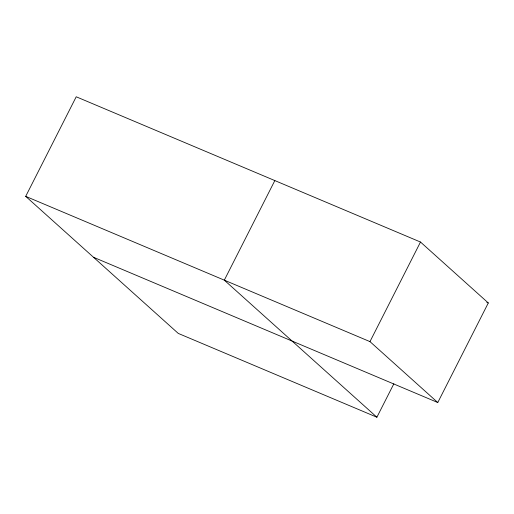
<?xml version="1.0" encoding="UTF-8"?>
<svg xmlns="http://www.w3.org/2000/svg" width="514" height="514" viewBox="0 0 514 514"><rect width="100%" height="100%" fill="white"/><g stroke="black" fill="none" stroke-linecap="round" stroke-linejoin="round"><path stroke-width="0.77" d="M393.852 383.791L376.89 417.22L178.274 333.419L25.7 196.354L76.22 96.78L420.491 242.036L488.3 302.958L437.78 402.533L93.509 257.27M274.836 180.581L224.316 280.162L376.89 417.22M437.78 402.533L369.971 341.617L420.491 242.036M486.822 302.328L488.3 302.958M25.7 196.354L369.971 341.617"/></g></svg>
